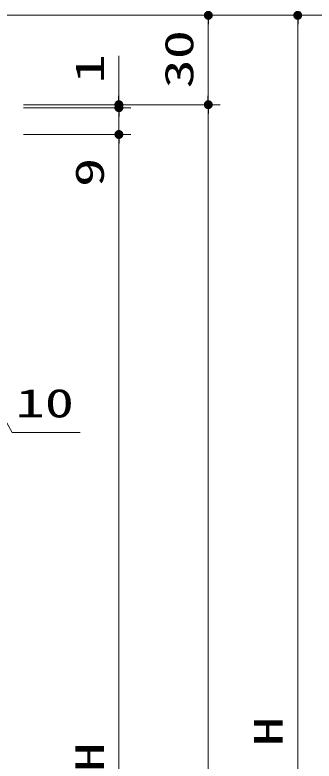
# Model space of a CAD drawing. Units: millimetres, scale not verified. Extents: x -1306 to 1306, y -607 to 607.
# Drawn here: x -345.2 to -244.9, y 218.1 to 468.6 of the extents above; entities that cross this region are included whole.
import ezdxf
from ezdxf.enums import TextEntityAlignment as Align

# ---------------------------------------------------------------- set-up
doc = ezdxf.new("R2010")
doc.units = ezdxf.units.MM
doc.header["$LTSCALE"] = 5
doc.header["$PDMODE"] = 32
doc.header["$PDSIZE"] = 2.5
for name, color, linetype, lineweight in [('0-1_線(黄)', 2, 'Continuous', 15), ('1-1_寸法線', 3, 'Continuous', 13), ('1-4_DEFPOINTS', 7, 'Continuous', 5), ('1-5_0', 3, 'Continuous', 25)]:
    doc.layers.add(name, color=color, linetype=linetype, lineweight=lineweight)
doc.styles.add('ＭＳ ゴシック', font='')
doc.styles.get('ＭＳ ゴシック').set_extended_font_data('MS Gothic')

# ---------------------------------------------------------------- blocks, each defined once
blk = doc.blocks.new('_DOT')
at = {"layer": '1-5_0'}
blk.add_line((-2.5, 0), (-5, 0), dxfattribs=at)
for points in [[(0, 0), (-2.5, 0), (-2.48, 0.313)], [(0, 0), (-2.48, -0.313), (-2.5, 0)], [(0, 0), (-2.48, 0.313), (-2.421, 0.622)], [(0, 0), (-2.421, -0.622), (-2.48, -0.313)], [(0, 0), (-2.421, 0.622), (-2.324, 0.92)], [(0, 0), (-2.324, -0.92), (-2.421, -0.622)], [(0, 0), (-2.324, 0.92), (-2.191, 1.204)], [(0, 0), (-2.191, -1.204), (-2.324, -0.92)], [(0, 0), (-2.191, 1.204), (-2.023, 1.469)], [(0, 0), (-2.023, -1.469), (-2.191, -1.204)], [(0, 0), (-2.023, 1.469), (-1.822, 1.711)], [(0, 0), (-1.822, -1.711), (-2.023, -1.469)], [(0, 0), (-1.822, 1.711), (-1.594, 1.926)], [(0, 0), (-1.594, -1.926), (-1.822, -1.711)], [(0, 0), (-1.594, 1.926), (-1.34, 2.111)], [(0, 0), (-1.34, -2.111), (-1.594, -1.926)], [(0, 0), (-1.34, 2.111), (-1.064, 2.262)], [(0, 0), (-1.064, -2.262), (-1.34, -2.111)], [(0, 0), (-1.064, 2.262), (-0.773, 2.378)], [(0, 0), (-0.773, -2.378), (-1.064, -2.262)], [(0, 0), (-0.773, 2.378), (-0.468, 2.456)], [(0, 0), (-0.468, -2.456), (-0.773, -2.378)], [(0, 0), (-0.468, 2.456), (-0.157, 2.495)], [(0, 0), (-0.157, -2.495), (-0.468, -2.456)], [(0, 0), (-0.157, 2.495), (0.157, 2.495)], [(0, 0), (0.157, -2.495), (-0.157, -2.495)], [(0, 0), (0.157, 2.495), (0.468, 2.456)], [(0, 0), (0.468, 2.456), (0.773, 2.378)], [(0, 0), (0.773, 2.378), (1.064, 2.262)], [(0, 0), (1.064, 2.262), (1.34, 2.111)], [(0, 0), (1.34, 2.111), (1.594, 1.926)], [(0, 0), (1.594, 1.926), (1.822, 1.711)], [(0, 0), (1.822, 1.711), (2.023, 1.469)], [(0, 0), (2.023, 1.469), (2.191, 1.204)], [(0, 0), (2.191, 1.204), (2.324, 0.92)], [(0, 0), (2.324, 0.92), (2.421, 0.622)], [(0, 0), (2.421, 0.622), (2.48, 0.313)], [(0, 0), (2.48, 0.313), (2.5, 0)], [(0, 0), (0.468, -2.456), (0.157, -2.495)], [(0, 0), (0.773, -2.378), (0.468, -2.456)], [(0, 0), (1.064, -2.262), (0.773, -2.378)], [(0, 0), (1.34, -2.111), (1.064, -2.262)], [(0, 0), (1.594, -1.926), (1.34, -2.111)], [(0, 0), (1.822, -1.711), (1.594, -1.926)], [(0, 0), (2.023, -1.469), (1.822, -1.711)], [(0, 0), (2.191, -1.204), (2.023, -1.469)], [(0, 0), (2.324, -0.92), (2.191, -1.204)], [(0, 0), (2.421, -0.622), (2.324, -0.92)], [(0, 0), (2.48, -0.313), (2.421, -0.622)], [(0, 0), (2.5, 0), (2.48, -0.313)]]:
    blk.add_solid(points, dxfattribs=at)

msp = doc.modelspace()

# ---------------------------------------------------------------- linework, layer by layer
at = {"layer": '0-1_線(黄)'}
msp.add_line((-1235.241, 468.448), (-225.69, 468.448), dxfattribs=at)
at = {"layer": '1-1_寸法線'}
for p, q in [((-344.361, 468.448), (-276.361, 468.448)), ((-339.361, 468.448), (-246.361, 468.448)), ((-280.361, 465.448), (-280.361, 441.448)), ((-250.361, -8.552), (-250.361, 465.448)), ((-310.361, 441.448), (-310.361, 454.829)), ((-310.361, 440.448), (-310.361, 443.448)), ((-342.361, 438.448), (-276.361, 438.448)), ((-342.361, 438.448), (-306.361, 438.448)), ((-342.361, 438.448), (-276.361, 438.448)), ((-310.361, 437.448), (-310.361, 438.448)), ((-342.361, 437.448), (-306.361, 437.448)), ((-342.361, 437.448), (-306.361, 437.448)), ((-310.361, 437.448), (-310.361, 428.448)), ((-310.361, 434.448), (-310.361, 431.448)), ((-280.361, 435.448), (-280.361, -8.552)), ((-342.361, 428.448), (-306.361, 428.448)), ((-342.361, 428.448), (-306.361, 428.448)), ((-310.361, 425.448), (-310.361, 408.257)), ((-310.361, 425.448), (-310.361, 4.448))]:
    msp.add_line(p, q, dxfattribs=at)
msp.add_lwpolyline([(-357.361, 348.448), (-346.162, 328.448), (-323.4, 328.448)], dxfattribs=at)
at = {"layer": '1-4_DEFPOINTS'}
for p in [(-250.361, 468.448), (-310.361, 437.448), (-280.361, 438.448), (-310.361, 428.448)]:
    msp.add_point(p, dxfattribs=at)

# ---------------------------------------------------------------- block references
at = {"layer": '1-1_寸法線', "xscale": 0.6, "yscale": 0.6}
for p, rotation in [((-280.361, 468.448), 90), ((-250.361, 468.448), 90), ((-310.361, 438.448), 270), ((-280.361, 438.448), 270), ((-310.361, 437.448), 270), ((-310.361, 437.448), 90), ((-280.361, 438.448), 90), ((-310.361, 428.448), 90), ((-310.361, 428.448), 90)]:
    msp.add_blockref('_DOT', p, dxfattribs=dict(at, rotation=rotation))

# ---------------------------------------------------------------- texts
at = {"layer": '1-1_寸法線', "style": 'ＭＳ ゴシック', "width": 1.5}
for s, p in [('30', (-282.51, 443.924)), ('1', (-312.51, 445.591)), ('9', (-312.51, 410.829)), ('H', (-252.51, 223.21)), ('DH', (-312.51, 204.71))]:
    msp.add_text(s, height=9.604, rotation=90, dxfattribs=at).set_placement(p, align=Align.BOTTOM_LEFT)
msp.add_text('10', height=9.604, dxfattribs=at).set_placement((-345.019, 330.597), align=Align.BOTTOM_LEFT)

doc.saveas('drawing.dxf')
